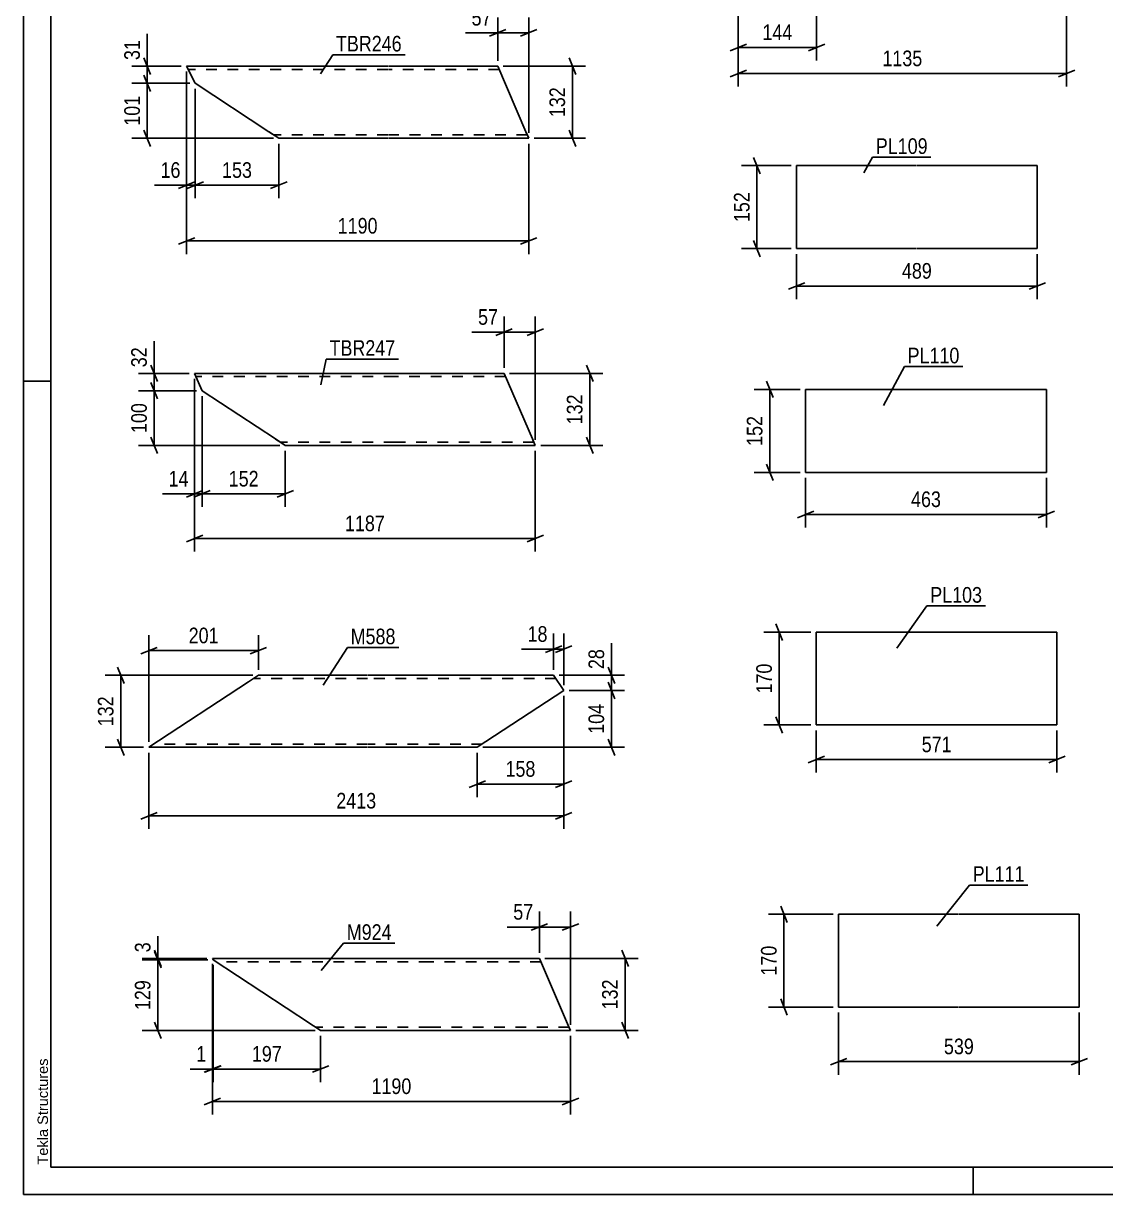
# Model space of a CAD drawing. Header units: millimetres. Extents: x 0 to 594, y 0 to 420.
# Drawn here: x 0 to 198.3, y 0 to 214.6 of the extents above; entities that cross this region are included whole.
import ezdxf

# ---------------------------------------------------------------- set-up
doc = ezdxf.new("R2010")
doc.units = ezdxf.units.MM
doc.linetypes.add('DXK_LINE_DOT2', pattern=[3.9198, 1.9599, -1.9599])
doc.styles.add('Arial', font='ARIAL.TTF', dxfattribs={"height": 0.2})
doc.styles.add('Arial Narrow', font='ARIALN.TTF', dxfattribs={"height": 0.2})

# ---------------------------------------------------------------- blocks, each defined once
blk = doc.blocks.new('Unknown-570386638-1132')
at = {"color": 5, "linetype": 'Continuous'}
for p, q in [((0, 420), (0, 0)), ((5, 415), (5, 5)), ((5, 149), (0, 149)), ((5, 5), (589, 5)), ((174, 0), (174, 5)), ((0, 0), (594, 0))]:
    blk.add_line(p, q, dxfattribs=at)
at = {"color": 174, "linetype": 'Continuous', "style": 'Arial'}
blk.add_text('Tekla Structures', height=1.9102, rotation=90, dxfattribs=at).set_placement((4.5, 5.5))
blk = doc.blocks.new('Part-570386638-7480 - 7464')
at = {"color": 2, "linetype": 'Continuous'}
for p, q in [((43.06, 95.14), (41.23, 93.94)), ((63.06, 95.14), (43.06, 95.14)), ((97.15, 95.14), (63.16, 95.14)), ((98.99, 92.35), (97.15, 95.14)), ((22.99, 81.94), (41.23, 93.94)), ((83.16, 81.94), (98.99, 92.35)), ((63.06, 81.94), (22.99, 81.94)), ((83.16, 81.94), (63.16, 81.94))]:
    blk.add_line(p, q, dxfattribs=at)
at = {"color": 7, "linetype": 'DXK_LINE_DOT2'}
for p, q in [((63.06, 94.54), (42.14, 94.54)), ((97.55, 94.54), (63.16, 94.54)), ((23.9, 82.54), (23.97, 82.59)), ((63.06, 82.54), (23.9, 82.54)), ((84.07, 82.54), (63.16, 82.54))]:
    blk.add_line(p, q, dxfattribs=at)
blk = doc.blocks.new('Part-570386638-7191 - 7175')
at = {"color": 2, "linetype": 'Continuous'}
for p, q in [((29.9, 206.73), (66.8, 206.73)), ((29.9, 206.73), (31.48, 203.6)), ((66.9, 206.73), (86.9, 206.73)), ((86.9, 206.73), (92.08, 194.73)), ((44.98, 194.73), (31.48, 203.6)), ((46.8, 193.53), (44.98, 194.73)), ((66.8, 193.53), (46.8, 193.53)), ((92.59, 193.53), (66.9, 193.53)), ((92.59, 193.53), (92.08, 194.73))]:
    blk.add_line(p, q, dxfattribs=at)
at = {"color": 7, "linetype": 'DXK_LINE_DOT2'}
for p, q in [((66.8, 206.13), (30.2, 206.13)), ((87.16, 206.13), (66.9, 206.13)), ((46.66, 193.62), (44.98, 194.73)), ((66.8, 194.13), (45.89, 194.13)), ((92.33, 194.13), (66.9, 194.13)), ((92.32, 194.17), (92.18, 194.5)), ((92.33, 194.13), (92.32, 194.17))]:
    blk.add_line(p, q, dxfattribs=at)
blk = doc.blocks.new('Part-570386638-7337 - 7321')
at = {"color": 2, "linetype": 'Continuous'}
for p, q in [((31.37, 150.45), (67.98, 150.45)), ((31.37, 150.45), (32.74, 147.28)), ((68.08, 150.45), (88.08, 150.45)), ((88.08, 150.45), (93.26, 138.45)), ((46.16, 138.45), (32.74, 147.28)), ((47.98, 137.25), (46.16, 138.45)), ((93.78, 137.25), (93.26, 138.45)), ((67.98, 137.25), (47.98, 137.25)), ((93.78, 137.25), (68.08, 137.25))]:
    blk.add_line(p, q, dxfattribs=at)
at = {"color": 7, "linetype": 'DXK_LINE_DOT2'}
for p, q in [((67.98, 149.85), (31.63, 149.85)), ((88.34, 149.85), (68.08, 149.85)), ((47.84, 137.34), (46.16, 138.45)), ((67.98, 137.85), (47.07, 137.85)), ((93.52, 137.85), (68.08, 137.85)), ((93.5, 137.89), (93.36, 138.22)), ((93.52, 137.85), (93.5, 137.89))]:
    blk.add_line(p, q, dxfattribs=at)
blk = doc.blocks.new('Part-570386638-7619 - 7603')
at = {"color": 2, "linetype": 'Continuous'}
for p, q in [((74.44, 43.27), (34.63, 43.27)), ((34.76, 43.02), (34.63, 43.27)), ((52.62, 31.27), (34.76, 43.02)), ((94.54, 43.27), (74.54, 43.27)), ((99.72, 31.27), (94.54, 43.27)), ((54.44, 30.07), (52.62, 31.27)), ((74.44, 30.07), (54.44, 30.07)), ((100.24, 30.07), (74.54, 30.07)), ((100.24, 30.07), (99.72, 31.27))]:
    blk.add_line(p, q, dxfattribs=at)
at = {"color": 7, "linetype": 'DXK_LINE_DOT2'}
for p, q in [((74.44, 42.67), (35.29, 42.67)), ((94.8, 42.67), (74.54, 42.67)), ((54.3, 30.16), (52.62, 31.27)), ((53.26, 30.84), (53.32, 30.81)), ((53.46, 30.71), (53.53, 30.67)), ((74.44, 30.67), (53.53, 30.67)), ((99.98, 30.67), (74.54, 30.67)), ((99.96, 30.71), (99.82, 31.04)), ((99.98, 30.67), (99.96, 30.71))]:
    blk.add_line(p, q, dxfattribs=at)
blk = doc.blocks.new('Part-570386638-8652 - 8636')
at = {"color": 2, "linetype": 'Continuous'}
for p, q in [((141.66, 173.31), (141.66, 188.51)), ((141.66, 188.51), (163.66, 188.51)), ((163.76, 188.51), (185.76, 188.51)), ((185.76, 188.51), (185.76, 173.31)), ((163.66, 173.31), (141.66, 173.31)), ((185.76, 173.31), (163.76, 173.31))]:
    blk.add_line(p, q, dxfattribs=at)
blk = doc.blocks.new('Part-570386638-8696 - 8680')
at = {"color": 2, "linetype": 'Continuous'}
for p, q in [((143.33, 147.5), (143.33, 132.3)), ((143.33, 147.5), (165.33, 147.5)), ((165.43, 147.5), (187.43, 147.5)), ((187.43, 147.5), (187.43, 132.3)), ((143.33, 132.3), (165.33, 132.3)), ((165.43, 132.3), (187.43, 132.3))]:
    blk.add_line(p, q, dxfattribs=at)
blk = doc.blocks.new('Part-570386638-8740 - 8724')
at = {"color": 2, "linetype": 'Continuous'}
for p, q in [((145.28, 86.04), (145.28, 103.04)), ((145.28, 103.04), (167.28, 103.04)), ((167.38, 103.04), (189.38, 103.04)), ((189.38, 103.04), (189.38, 86.04)), ((167.28, 86.04), (145.28, 86.04)), ((189.38, 86.04), (167.38, 86.04))]:
    blk.add_line(p, q, dxfattribs=at)
blk = doc.blocks.new('Part-570386638-8784 - 8768')
at = {"color": 2, "linetype": 'Continuous'}
for p, q in [((149.36, 34.36), (149.36, 51.36)), ((149.36, 51.36), (171.36, 51.36)), ((171.46, 51.36), (193.46, 51.36)), ((193.46, 51.36), (193.46, 34.36)), ((171.36, 34.36), (149.36, 34.36)), ((193.46, 34.36), (171.46, 34.36))]:
    blk.add_line(p, q, dxfattribs=at)
blk = doc.blocks.new('StraightDimension-570386638-7572 - 7464')
at = {"color": 7, "linetype": 'Continuous'}
for p, q in [((22.99, 82.94), (22.99, 102.5)), ((43.06, 96.14), (43.06, 102.5)), ((24.49, 100.25), (21.49, 99.05)), ((22.99, 99.65), (43.06, 99.65)), ((41.56, 99.05), (44.56, 100.25))]:
    blk.add_line(p, q, dxfattribs=at)
at = {"color": 0}
blk.add_wipeout([(36.37, 100.4), (36.37, 104.6), (29.68, 104.6), (29.68, 100.4)], dxfattribs=at)
at = {"color": 3, "style": 'Arial Narrow'}
blk.add_text('201', height=2.863, dxfattribs=at).set_placement((30.28, 101))
blk = doc.blocks.new('StraightDimension-570386638-7552 - 7464')
at = {"color": 7, "linetype": 'Continuous'}
for p, q in [((98.99, 91.35), (98.99, 72.8)), ((83.16, 80.94), (83.16, 72.8)), ((84.66, 75.8), (81.66, 74.6)), ((83.16, 75.2), (98.99, 75.2)), ((97.49, 74.6), (100.49, 75.8))]:
    blk.add_line(p, q, dxfattribs=at)
at = {"color": 0}
blk.add_wipeout([(94.41, 75.95), (94.41, 80.15), (87.73, 80.15), (87.73, 75.95)], dxfattribs=at)
at = {"color": 3, "style": 'Arial Narrow'}
blk.add_text('158', height=2.863, dxfattribs=at).set_placement((88.33, 76.55))
blk = doc.blocks.new('StraightDimension-570386638-7483 - 7464')
at = {"color": 7, "linetype": 'Continuous'}
for p, q in [((98.99, 91.35), (98.99, 66.98)), ((22.99, 80.94), (22.99, 66.98)), ((24.49, 69.98), (21.49, 68.78)), ((22.99, 69.38), (98.99, 69.38)), ((97.49, 68.78), (100.49, 69.98))]:
    blk.add_line(p, q, dxfattribs=at)
at = {"color": 0}
blk.add_wipeout([(65.24, 70.13), (65.24, 74.33), (56.73, 74.33), (56.73, 70.13)], dxfattribs=at)
at = {"color": 3, "style": 'Arial Narrow'}
blk.add_text('2413', height=2.863, dxfattribs=at).set_placement((57.33, 70.73))
blk = doc.blocks.new('StraightDimension-570386638-7518 - 7464')
at = {"color": 7, "linetype": 'Continuous'}
for p, q in [((107.15, 96.64), (108.35, 93.64)), ((98.15, 95.14), (110.15, 95.14)), ((107.75, 92.35), (107.75, 95.14)), ((99.99, 92.35), (110.15, 92.35)), ((108.35, 90.85), (107.15, 93.85))]:
    blk.add_line(p, q, dxfattribs=at)
at = {"color": 0}
blk.add_wipeout([(107, 100.52), (102.8, 100.52), (102.8, 95.67), (107, 95.67)], dxfattribs=at)
at = {"color": 7, "linetype": 'Continuous'}
blk.add_line((107.75, 95.14), (107.75, 101.05), dxfattribs=at)
blk.add_line((107.75, 95.14), (107.75, 101.05), dxfattribs=at)
at = {"color": 3, "style": 'Arial Narrow'}
blk.add_text('28', height=2.863, rotation=90.0002, dxfattribs=at).set_placement((106.4, 96.27))
blk = doc.blocks.new('StraightDimension-570386638-7494 - 7464')
at = {"color": 7, "linetype": 'Continuous'}
for p, q in [((18.45, 93.64), (17.25, 96.64)), ((42.06, 95.14), (15, 95.14)), ((17.85, 81.94), (17.85, 95.14)), ((21.99, 81.94), (15, 81.94)), ((17.25, 83.44), (18.45, 80.44))]:
    blk.add_line(p, q, dxfattribs=at)
at = {"color": 0}
blk.add_wipeout([(17.1, 91.88), (12.9, 91.88), (12.9, 85.2), (17.1, 85.2)], dxfattribs=at)
at = {"color": 3, "style": 'Arial Narrow'}
blk.add_text('132', height=2.863, rotation=90.0002, dxfattribs=at).set_placement((16.5, 85.8))
blk = doc.blocks.new('StraightDimension-570386638-7519 - 7464')
at = {"color": 7, "linetype": 'Continuous'}
for p, q in [((99.99, 92.35), (110.15, 92.35)), ((107.15, 93.85), (108.35, 90.85)), ((107.75, 81.94), (107.75, 92.35)), ((84.16, 81.94), (110.15, 81.94)), ((108.35, 80.44), (107.15, 83.44))]:
    blk.add_line(p, q, dxfattribs=at)
at = {"color": 0}
blk.add_wipeout([(107, 90.49), (102.8, 90.49), (102.8, 83.81), (107, 83.81)], dxfattribs=at)
at = {"color": 3, "style": 'Arial Narrow'}
blk.add_text('104', height=2.863, rotation=90.0002, dxfattribs=at).set_placement((106.4, 84.41))
blk = doc.blocks.new('StraightDimension-570386638-7586 - 7464')
at = {"color": 7, "linetype": 'Continuous'}
for p, q in [((97.15, 96.14), (97.15, 102.77)), ((98.99, 93.35), (98.99, 102.77)), ((95.65, 99.32), (98.65, 100.52)), ((97.15, 99.92), (98.99, 99.92)), ((100.49, 100.52), (97.49, 99.32))]:
    blk.add_line(p, q, dxfattribs=at)
at = {"color": 0}
blk.add_wipeout([(96.63, 100.67), (96.63, 104.87), (91.77, 104.87), (91.77, 100.67)], dxfattribs=at)
at = {"color": 7, "linetype": 'Continuous'}
blk.add_line((97.15, 99.92), (91.25, 99.92), dxfattribs=at)
blk.add_line((97.15, 99.92), (91.25, 99.92), dxfattribs=at)
at = {"color": 3, "style": 'Arial Narrow'}
blk.add_text('18', height=2.863, dxfattribs=at).set_placement((92.37, 101.27))
blk = doc.blocks.new('StraightDimension-570386638-7194 - 7175')
at = {"color": 7, "linetype": 'Continuous'}
for p, q in [((86.9, 207.73), (86.9, 215.67)), ((92.59, 194.53), (92.59, 215.67)), ((85.4, 212.22), (88.4, 213.42)), ((86.9, 212.82), (92.59, 212.82)), ((94.09, 213.42), (91.09, 212.22))]:
    blk.add_line(p, q, dxfattribs=at)
at = {"color": 0}
blk.add_wipeout([(86.38, 213.57), (86.38, 217.77), (81.52, 217.77), (81.52, 213.57)], dxfattribs=at)
at = {"color": 7, "linetype": 'Continuous'}
blk.add_line((86.9, 212.82), (80.99, 212.82), dxfattribs=at)
blk.add_line((86.9, 212.82), (80.99, 212.82), dxfattribs=at)
at = {"color": 3, "style": 'Arial Narrow'}
blk.add_text('57', height=2.863, dxfattribs=at).set_placement((82.12, 214.17))
blk = doc.blocks.new('StraightDimension-570386638-7307 - 7175')
at = {"color": 7, "linetype": 'Continuous'}
for p, q in [((29.9, 205.73), (29.9, 172.31)), ((92.59, 192.53), (92.59, 172.31)), ((31.4, 175.31), (28.4, 174.11)), ((29.9, 174.71), (92.59, 174.71)), ((91.09, 174.11), (94.09, 175.31))]:
    blk.add_line(p, q, dxfattribs=at)
at = {"color": 0}
blk.add_wipeout([(65.5, 175.46), (65.5, 179.66), (56.99, 179.66), (56.99, 175.46)], dxfattribs=at)
at = {"color": 3, "style": 'Arial Narrow'}
blk.add_text('1190', height=2.863, dxfattribs=at).set_placement((57.59, 176.06))
blk = doc.blocks.new('StraightDimension-570386638-7283 - 7175')
at = {"color": 7, "linetype": 'Continuous'}
for p, q in [((101.19, 205.23), (99.99, 208.23)), ((87.9, 206.73), (102.99, 206.73)), ((100.59, 193.53), (100.59, 206.73)), ((93.59, 193.53), (102.99, 193.53)), ((99.99, 195.03), (101.19, 192.03))]:
    blk.add_line(p, q, dxfattribs=at)
at = {"color": 0}
blk.add_wipeout([(99.84, 203.47), (95.64, 203.47), (95.64, 196.79), (99.84, 196.79)], dxfattribs=at)
at = {"color": 3, "style": 'Arial Narrow'}
blk.add_text('132', height=2.863, rotation=90.0002, dxfattribs=at).set_placement((99.24, 197.39))
blk = doc.blocks.new('StraightDimension-570386638-18496 - 7175')
at = {"color": 7, "linetype": 'Continuous'}
for p, q in [((31.48, 202.6), (31.48, 182.52)), ((46.8, 192.53), (46.8, 182.52)), ((32.98, 185.52), (29.98, 184.32)), ((31.48, 184.92), (46.8, 184.92)), ((45.3, 184.32), (48.3, 185.52))]:
    blk.add_line(p, q, dxfattribs=at)
at = {"color": 0}
blk.add_wipeout([(42.48, 185.67), (42.48, 189.87), (35.8, 189.87), (35.8, 185.67)], dxfattribs=at)
at = {"color": 3, "style": 'Arial Narrow'}
blk.add_text('153', height=2.863, dxfattribs=at).set_placement((36.4, 186.27))
blk = doc.blocks.new('StraightDimension-570386638-7244 - 7175')
at = {"color": 7, "linetype": 'Continuous'}
for p, q in [((22.09, 208.23), (23.29, 205.23)), ((28.9, 206.73), (19.84, 206.73)), ((22.69, 203.6), (22.69, 206.73)), ((23.29, 202.1), (22.09, 205.1)), ((30.48, 203.6), (19.84, 203.6))]:
    blk.add_line(p, q, dxfattribs=at)
at = {"color": 0}
blk.add_wipeout([(21.94, 212.11), (17.74, 212.11), (17.74, 207.25), (21.94, 207.25)], dxfattribs=at)
at = {"color": 7, "linetype": 'Continuous'}
blk.add_line((22.69, 206.73), (22.69, 212.63), dxfattribs=at)
blk.add_line((22.69, 206.73), (22.69, 212.63), dxfattribs=at)
at = {"color": 3, "style": 'Arial Narrow'}
blk.add_text('31', height=2.863, rotation=90.0002, dxfattribs=at).set_placement((21.34, 207.85))
blk = doc.blocks.new('StraightDimension-570386638-18497 - 7175')
at = {"color": 7, "linetype": 'Continuous'}
for p, q in [((29.9, 205.73), (29.9, 182.52)), ((31.48, 202.6), (31.48, 182.52)), ((28.4, 184.32), (31.4, 185.52)), ((29.9, 184.92), (31.48, 184.92)), ((32.98, 185.52), (29.98, 184.32))]:
    blk.add_line(p, q, dxfattribs=at)
at = {"color": 0}
blk.add_wipeout([(29.37, 185.67), (29.37, 189.87), (24.52, 189.87), (24.52, 185.67)], dxfattribs=at)
at = {"color": 7, "linetype": 'Continuous'}
blk.add_line((29.9, 184.92), (23.99, 184.92), dxfattribs=at)
blk.add_line((29.9, 184.92), (23.99, 184.92), dxfattribs=at)
at = {"color": 3, "style": 'Arial Narrow'}
blk.add_text('16', height=2.863, dxfattribs=at).set_placement((25.12, 186.27))
blk = doc.blocks.new('StraightDimension-570386638-7245 - 7175')
at = {"color": 7, "linetype": 'Continuous'}
for p, q in [((22.09, 205.1), (23.29, 202.1)), ((30.48, 203.6), (19.84, 203.6)), ((22.69, 193.53), (22.69, 203.6)), ((45.8, 193.53), (19.84, 193.53)), ((23.29, 192.03), (22.09, 195.03))]:
    blk.add_line(p, q, dxfattribs=at)
at = {"color": 0}
blk.add_wipeout([(21.94, 201.91), (17.74, 201.91), (17.74, 195.22), (21.94, 195.22)], dxfattribs=at)
at = {"color": 3, "style": 'Arial Narrow'}
blk.add_text('101', height=2.863, rotation=90.0002, dxfattribs=at).set_placement((21.34, 195.82))
blk = doc.blocks.new('StraightDimension-570386638-7388 - 7321')
at = {"color": 7, "linetype": 'Continuous'}
for p, q in [((23.36, 148.78), (24.56, 145.78)), ((31.74, 147.28), (21.11, 147.28)), ((23.96, 137.25), (23.96, 147.28)), ((24.56, 135.75), (23.36, 138.75)), ((46.98, 137.25), (21.11, 137.25))]:
    blk.add_line(p, q, dxfattribs=at)
at = {"color": 0}
blk.add_wipeout([(23.21, 145.6), (19.01, 145.6), (19.01, 138.92), (23.21, 138.92)], dxfattribs=at)
at = {"color": 3, "style": 'Arial Narrow'}
blk.add_text('100', height=2.863, rotation=90.0002, dxfattribs=at).set_placement((22.61, 139.52))
blk = doc.blocks.new('StraightDimension-570386638-7340 - 7321')
at = {"color": 7, "linetype": 'Continuous'}
for p, q in [((88.08, 151.45), (88.08, 160.85)), ((93.78, 138.25), (93.78, 160.85)), ((86.58, 157.4), (89.58, 158.6)), ((88.08, 158), (93.78, 158)), ((95.28, 158.6), (92.28, 157.4))]:
    blk.add_line(p, q, dxfattribs=at)
at = {"color": 0}
blk.add_wipeout([(87.56, 158.75), (87.56, 162.95), (82.7, 162.95), (82.7, 158.75)], dxfattribs=at)
at = {"color": 7, "linetype": 'Continuous'}
blk.add_line((88.08, 158), (82.18, 158), dxfattribs=at)
blk.add_line((88.08, 158), (82.18, 158), dxfattribs=at)
at = {"color": 3, "style": 'Arial Narrow'}
blk.add_text('57', height=2.863, dxfattribs=at).set_placement((83.3, 159.35))
blk = doc.blocks.new('StraightDimension-570386638-7450 - 7321')
at = {"color": 7, "linetype": 'Continuous'}
for p, q in [((31.37, 149.45), (31.37, 117.79)), ((93.78, 136.25), (93.78, 117.79)), ((32.87, 120.79), (29.87, 119.59)), ((31.37, 120.19), (93.78, 120.19)), ((92.28, 119.59), (95.28, 120.79))]:
    blk.add_line(p, q, dxfattribs=at)
at = {"color": 0}
blk.add_wipeout([(66.83, 120.94), (66.83, 125.14), (58.32, 125.14), (58.32, 120.94)], dxfattribs=at)
at = {"color": 3, "style": 'Arial Narrow'}
blk.add_text('1187', height=2.863, dxfattribs=at).set_placement((58.92, 121.54))
blk = doc.blocks.new('StraightDimension-570386638-7426 - 7321')
at = {"color": 7, "linetype": 'Continuous'}
for p, q in [((89.08, 150.45), (106.18, 150.45)), ((104.38, 148.95), (103.18, 151.95)), ((103.78, 137.25), (103.78, 150.45)), ((103.18, 138.75), (104.38, 135.75)), ((94.78, 137.25), (106.18, 137.25))]:
    blk.add_line(p, q, dxfattribs=at)
at = {"color": 0}
blk.add_wipeout([(103.03, 147.19), (98.83, 147.19), (98.83, 140.51), (103.03, 140.51)], dxfattribs=at)
at = {"color": 3, "style": 'Arial Narrow'}
blk.add_text('132', height=2.863, rotation=90.0002, dxfattribs=at).set_placement((102.43, 141.11))
blk = doc.blocks.new('StraightDimension-570386638-7387 - 7321')
at = {"color": 7, "linetype": 'Continuous'}
for p, q in [((30.37, 150.45), (21.11, 150.45)), ((23.36, 151.95), (24.56, 148.95)), ((23.96, 147.28), (23.96, 150.45)), ((24.56, 145.78), (23.36, 148.78)), ((31.74, 147.28), (21.11, 147.28))]:
    blk.add_line(p, q, dxfattribs=at)
at = {"color": 0}
blk.add_wipeout([(23.21, 155.83), (19.01, 155.83), (19.01, 150.97), (23.21, 150.97)], dxfattribs=at)
at = {"color": 7, "linetype": 'Continuous'}
blk.add_line((23.96, 150.45), (23.96, 156.35), dxfattribs=at)
blk.add_line((23.96, 150.45), (23.96, 156.35), dxfattribs=at)
at = {"color": 3, "style": 'Arial Narrow'}
blk.add_text('32', height=2.863, rotation=90.0002, dxfattribs=at).set_placement((22.61, 151.57))
blk = doc.blocks.new('StraightDimension-570386638-18598 - 7321')
at = {"color": 7, "linetype": 'Continuous'}
for p, q in [((32.74, 146.28), (32.74, 125.97)), ((47.98, 136.25), (47.98, 125.97)), ((34.24, 128.97), (31.24, 127.77)), ((46.48, 127.77), (49.48, 128.97)), ((32.74, 128.37), (47.98, 128.37))]:
    blk.add_line(p, q, dxfattribs=at)
at = {"color": 0}
blk.add_wipeout([(43.7, 129.12), (43.7, 133.32), (37.02, 133.32), (37.02, 129.12)], dxfattribs=at)
at = {"color": 3, "style": 'Arial Narrow'}
blk.add_text('152', height=2.863, dxfattribs=at).set_placement((37.62, 129.72))
blk = doc.blocks.new('StraightDimension-570386638-18599 - 7321')
at = {"color": 7, "linetype": 'Continuous'}
for p, q in [((31.37, 149.45), (31.37, 125.97)), ((32.74, 146.28), (32.74, 125.97)), ((29.87, 127.77), (32.87, 128.97)), ((34.24, 128.97), (31.24, 127.77)), ((31.37, 128.37), (32.74, 128.37))]:
    blk.add_line(p, q, dxfattribs=at)
at = {"color": 0}
blk.add_wipeout([(30.84, 129.12), (30.84, 133.32), (25.99, 133.32), (25.99, 129.12)], dxfattribs=at)
at = {"color": 7, "linetype": 'Continuous'}
blk.add_line((31.37, 128.37), (25.46, 128.37), dxfattribs=at)
blk.add_line((31.37, 128.37), (25.46, 128.37), dxfattribs=at)
at = {"color": 3, "style": 'Arial Narrow'}
blk.add_text('14', height=2.863, dxfattribs=at).set_placement((26.59, 129.72))
blk = doc.blocks.new('StraightDimension-570386638-7622 - 7603')
at = {"color": 7, "linetype": 'Continuous'}
for p, q in [((34.63, 42.27), (34.63, 14.67)), ((100.24, 29.07), (100.24, 14.67)), ((36.13, 17.67), (33.13, 16.47)), ((98.74, 16.47), (101.74, 17.67)), ((34.63, 17.07), (100.24, 17.07))]:
    blk.add_line(p, q, dxfattribs=at)
at = {"color": 0}
blk.add_wipeout([(71.69, 17.82), (71.69, 22.02), (63.18, 22.02), (63.18, 17.82)], dxfattribs=at)
at = {"color": 3, "style": 'Arial Narrow'}
blk.add_text('1190', height=2.863, dxfattribs=at).set_placement((63.78, 18.42))
blk = doc.blocks.new('StraightDimension-570386638-7633 - 7603')
at = {"color": 7, "linetype": 'Continuous'}
for p, q in [((95.54, 43.27), (112.64, 43.27)), ((110.84, 41.77), (109.64, 44.77)), ((110.24, 30.07), (110.24, 43.27)), ((101.24, 30.07), (112.64, 30.07)), ((109.64, 31.57), (110.84, 28.57))]:
    blk.add_line(p, q, dxfattribs=at)
at = {"color": 0}
blk.add_wipeout([(109.49, 40.01), (105.29, 40.01), (105.29, 33.33), (109.49, 33.33)], dxfattribs=at)
at = {"color": 3, "style": 'Arial Narrow'}
blk.add_text('132', height=2.863, rotation=90.0002, dxfattribs=at).set_placement((108.89, 33.93))
blk = doc.blocks.new('StraightDimension-570386638-18682 - 7603')
at = {"color": 7, "linetype": 'Continuous'}
for p, q in [((33.63, 43.27), (21.78, 43.27)), ((33.76, 43.02), (21.78, 43.02)), ((24.03, 44.77), (25.23, 41.77)), ((25.23, 41.52), (24.03, 44.52)), ((24.63, 43.02), (24.63, 43.27))]:
    blk.add_line(p, q, dxfattribs=at)
at = {"color": 0}
blk.add_wipeout([(23.88, 46.82), (19.68, 46.82), (19.68, 43.79), (23.88, 43.79)], dxfattribs=at)
at = {"color": 7, "linetype": 'Continuous'}
blk.add_line((24.63, 43.27), (24.63, 47.35), dxfattribs=at)
blk.add_line((24.63, 43.27), (24.63, 47.35), dxfattribs=at)
at = {"color": 3, "style": 'Arial Narrow'}
blk.add_text('3', height=2.86, rotation=90.0002, dxfattribs=at).set_placement((23.28, 44.39))
blk = doc.blocks.new('StraightDimension-570386638-7716 - 7603')
at = {"color": 7, "linetype": 'Continuous'}
for p, q in [((94.54, 44.27), (94.54, 51.87)), ((100.24, 31.07), (100.24, 51.87)), ((93.04, 48.42), (96.04, 49.62)), ((101.74, 49.62), (98.74, 48.42)), ((94.54, 49.02), (100.24, 49.02))]:
    blk.add_line(p, q, dxfattribs=at)
at = {"color": 0}
blk.add_wipeout([(94.02, 49.77), (94.02, 53.97), (89.16, 53.97), (89.16, 49.77)], dxfattribs=at)
at = {"color": 7, "linetype": 'Continuous'}
blk.add_line((94.54, 49.02), (88.64, 49.02), dxfattribs=at)
blk.add_line((94.54, 49.02), (88.64, 49.02), dxfattribs=at)
at = {"color": 3, "style": 'Arial Narrow'}
blk.add_text('57', height=2.863, dxfattribs=at).set_placement((89.76, 50.37))
blk = doc.blocks.new('StraightDimension-570386638-18683 - 7603')
at = {"color": 7, "linetype": 'Continuous'}
for p, q in [((33.76, 43.02), (21.78, 43.02)), ((25.23, 41.52), (24.03, 44.52)), ((24.63, 30.07), (24.63, 43.02)), ((53.44, 30.07), (21.78, 30.07)), ((24.03, 31.57), (25.23, 28.57))]:
    blk.add_line(p, q, dxfattribs=at)
at = {"color": 0}
blk.add_wipeout([(23.88, 39.88), (19.68, 39.88), (19.68, 33.2), (23.88, 33.2)], dxfattribs=at)
at = {"color": 3, "style": 'Arial Narrow'}
blk.add_text('129', height=2.863, rotation=90.0002, dxfattribs=at).set_placement((23.28, 33.8))
blk = doc.blocks.new('StraightDimension-570386638-18784 - 7603')
at = {"color": 7, "linetype": 'Continuous'}
for p, q in [((34.76, 42.02), (34.76, 20.6)), ((54.44, 29.07), (54.44, 20.6)), ((36.26, 23.6), (33.26, 22.4)), ((34.76, 23), (54.44, 23)), ((52.94, 22.4), (55.94, 23.6))]:
    blk.add_line(p, q, dxfattribs=at)
at = {"color": 0}
blk.add_wipeout([(47.94, 23.75), (47.94, 27.95), (41.26, 27.95), (41.26, 23.75)], dxfattribs=at)
at = {"color": 3, "style": 'Arial Narrow'}
blk.add_text('197', height=2.863, dxfattribs=at).set_placement((41.86, 24.35))
blk = doc.blocks.new('StraightDimension-570386638-18785 - 7603')
at = {"color": 7, "linetype": 'Continuous'}
for p, q in [((34.63, 42.27), (34.63, 20.6)), ((34.76, 42.02), (34.76, 20.6)), ((33.13, 22.4), (36.13, 23.6)), ((36.26, 23.6), (33.26, 22.4)), ((34.63, 23), (34.76, 23))]:
    blk.add_line(p, q, dxfattribs=at)
at = {"color": 0}
blk.add_wipeout([(34.1, 23.75), (34.1, 27.95), (31.08, 27.95), (31.08, 23.75)], dxfattribs=at)
at = {"color": 7, "linetype": 'Continuous'}
blk.add_line((34.63, 23), (30.55, 23), dxfattribs=at)
blk.add_line((34.63, 23), (30.55, 23), dxfattribs=at)
at = {"color": 3, "style": 'Arial Narrow'}
blk.add_text('1', height=2.86, dxfattribs=at).set_placement((31.68, 24.35))
blk = doc.blocks.new('StraightDimension-570386638-7780 - 7733')
at = {"color": 7, "linetype": 'Continuous'}
for p, q in [((130.98, 226.44), (130.98, 207.76)), ((145.33, 216.99), (145.33, 207.76)), ((132.48, 210.76), (129.48, 209.56)), ((143.83, 209.56), (146.83, 210.76)), ((130.98, 210.16), (145.33, 210.16))]:
    blk.add_line(p, q, dxfattribs=at)
at = {"color": 0}
blk.add_wipeout([(141.5, 210.91), (141.5, 215.11), (134.81, 215.11), (134.81, 210.91)], dxfattribs=at)
at = {"color": 3, "style": 'Arial Narrow'}
blk.add_text('144', height=2.863, dxfattribs=at).set_placement((135.41, 211.51))
blk = doc.blocks.new('StraightDimension-570386638-7856 - 7733')
at = {"color": 7, "linetype": 'Continuous'}
for p, q in [((130.98, 226.44), (130.98, 202.98)), ((191.13, 216.99), (191.13, 202.98)), ((132.48, 205.98), (129.48, 204.78)), ((189.63, 204.78), (192.63, 205.98)), ((130.98, 205.38), (191.13, 205.38))]:
    blk.add_line(p, q, dxfattribs=at)
at = {"color": 0}
blk.add_wipeout([(165.31, 206.13), (165.31, 210.33), (156.8, 210.33), (156.8, 206.13)], dxfattribs=at)
at = {"color": 3, "style": 'Arial Narrow'}
blk.add_text('1135', height=2.863, dxfattribs=at).set_placement((157.4, 206.73))
blk = doc.blocks.new('StraightDimension-570386638-8655 - 8636')
at = {"color": 7, "linetype": 'Continuous'}
for p, q in [((141.66, 172.31), (141.66, 164.05)), ((185.76, 172.31), (185.76, 164.05)), ((143.16, 167.05), (140.16, 165.85)), ((141.66, 166.45), (185.76, 166.45)), ((184.26, 165.85), (187.26, 167.05))]:
    blk.add_line(p, q, dxfattribs=at)
at = {"color": 0}
blk.add_wipeout([(167.05, 167.2), (167.05, 171.4), (160.37, 171.4), (160.37, 167.2)], dxfattribs=at)
at = {"color": 3, "style": 'Arial Narrow'}
blk.add_text('489', height=2.863, dxfattribs=at).set_placement((160.97, 167.8))
blk = doc.blocks.new('StraightDimension-570386638-8666 - 8636')
at = {"color": 7, "linetype": 'Continuous'}
for p, q in [((135, 187.01), (133.8, 190.01)), ((140.66, 188.51), (131.55, 188.51)), ((134.4, 173.31), (134.4, 188.51)), ((133.8, 174.81), (135, 171.81)), ((140.66, 173.31), (131.55, 173.31))]:
    blk.add_line(p, q, dxfattribs=at)
at = {"color": 0}
blk.add_wipeout([(133.65, 184.25), (129.45, 184.25), (129.45, 177.57), (133.65, 177.57)], dxfattribs=at)
at = {"color": 3, "style": 'Arial Narrow'}
blk.add_text('152', height=2.863, rotation=90.0002, dxfattribs=at).set_placement((133.05, 178.17))
blk = doc.blocks.new('StraightDimension-570386638-8710 - 8680')
at = {"color": 7, "linetype": 'Continuous'}
for p, q in [((143.33, 131.3), (143.33, 122.21)), ((187.43, 131.3), (187.43, 122.21)), ((144.83, 125.21), (141.83, 124.01)), ((143.33, 124.61), (187.43, 124.61)), ((185.93, 124.01), (188.93, 125.21))]:
    blk.add_line(p, q, dxfattribs=at)
at = {"color": 0}
blk.add_wipeout([(168.73, 125.36), (168.73, 129.56), (162.04, 129.56), (162.04, 125.36)], dxfattribs=at)
at = {"color": 3, "style": 'Arial Narrow'}
blk.add_text('463', height=2.863, dxfattribs=at).set_placement((162.64, 125.96))
blk = doc.blocks.new('StraightDimension-570386638-8699 - 8680')
at = {"color": 7, "linetype": 'Continuous'}
for p, q in [((137.36, 146), (136.16, 149)), ((142.33, 147.5), (133.91, 147.5)), ((136.76, 132.3), (136.76, 147.5)), ((136.16, 133.8), (137.36, 130.8)), ((142.33, 132.3), (133.91, 132.3))]:
    blk.add_line(p, q, dxfattribs=at)
at = {"color": 0}
blk.add_wipeout([(136.01, 143.25), (131.81, 143.25), (131.81, 136.56), (136.01, 136.56)], dxfattribs=at)
at = {"color": 3, "style": 'Arial Narrow'}
blk.add_text('152', height=2.863, rotation=90.0002, dxfattribs=at).set_placement((135.41, 137.16))
blk = doc.blocks.new('StraightDimension-570386638-8743 - 8724')
at = {"color": 7, "linetype": 'Continuous'}
for p, q in [((145.28, 85.04), (145.28, 77.3)), ((189.38, 85.04), (189.38, 77.3)), ((146.78, 80.3), (143.78, 79.1)), ((145.28, 79.7), (189.38, 79.7)), ((187.88, 79.1), (190.88, 80.3))]:
    blk.add_line(p, q, dxfattribs=at)
at = {"color": 0}
blk.add_wipeout([(170.67, 80.45), (170.67, 84.65), (163.99, 84.65), (163.99, 80.45)], dxfattribs=at)
at = {"color": 3, "style": 'Arial Narrow'}
blk.add_text('571', height=2.863, dxfattribs=at).set_placement((164.59, 81.05))
blk = doc.blocks.new('StraightDimension-570386638-8754 - 8724')
at = {"color": 7, "linetype": 'Continuous'}
for p, q in [((144.28, 103.04), (135.64, 103.04)), ((139.09, 101.54), (137.89, 104.54)), ((138.49, 86.04), (138.49, 103.04)), ((144.28, 86.04), (135.64, 86.04)), ((137.89, 87.54), (139.09, 84.54))]:
    blk.add_line(p, q, dxfattribs=at)
at = {"color": 0}
blk.add_wipeout([(137.74, 97.88), (133.54, 97.88), (133.54, 91.2), (137.74, 91.2)], dxfattribs=at)
at = {"color": 3, "style": 'Arial Narrow'}
blk.add_text('170', height=2.863, rotation=90.0002, dxfattribs=at).set_placement((137.14, 91.8))
blk = doc.blocks.new('StraightDimension-570386638-8787 - 8768')
at = {"color": 7, "linetype": 'Continuous'}
for p, q in [((149.36, 33.36), (149.36, 21.96)), ((193.46, 33.36), (193.46, 21.96)), ((150.86, 24.96), (147.86, 23.76)), ((149.36, 24.36), (193.46, 24.36)), ((191.96, 23.76), (194.96, 24.96))]:
    blk.add_line(p, q, dxfattribs=at)
at = {"color": 0}
blk.add_wipeout([(174.76, 25.11), (174.76, 29.31), (168.07, 29.31), (168.07, 25.11)], dxfattribs=at)
at = {"color": 3, "style": 'Arial Narrow'}
blk.add_text('539', height=2.863, dxfattribs=at).set_placement((168.67, 25.71))
blk = doc.blocks.new('StraightDimension-570386638-8798 - 8768')
at = {"color": 7, "linetype": 'Continuous'}
for p, q in [((139.96, 49.86), (138.76, 52.86)), ((148.36, 51.36), (136.51, 51.36)), ((139.36, 34.36), (139.36, 51.36)), ((148.36, 34.36), (136.51, 34.36)), ((138.76, 35.86), (139.96, 32.86))]:
    blk.add_line(p, q, dxfattribs=at)
at = {"color": 0}
blk.add_wipeout([(138.61, 46.2), (134.41, 46.2), (134.41, 39.52), (138.61, 39.52)], dxfattribs=at)
at = {"color": 3, "style": 'Arial Narrow'}
blk.add_text('170', height=2.863, rotation=90.0002, dxfattribs=at).set_placement((138.01, 40.12))
blk = doc.blocks.new('Mark-570386638-7476 - 7464')
at = {"color": 0}
blk.add_wipeout([(68.19, 100.82), (68.19, 103.82), (59.96, 103.82), (59.96, 100.82)], dxfattribs=at)
blk.add_wipeout([(68.19, 100.82), (68.19, 103.82), (59.96, 103.82), (59.96, 100.82)], dxfattribs=at)
at = {"color": 30, "linetype": 'Continuous'}
for p, q in [((54.95, 93.3), (59.36, 100.22)), ((59.36, 100.22), (68.79, 100.22))]:
    blk.add_line(p, q, dxfattribs=at)
at = {"color": 3, "style": 'Arial Narrow'}
blk.add_text('M588', height=2.863, dxfattribs=at).set_placement((59.96, 100.82))
blk = doc.blocks.new('Mark-570386638-7187 - 7175')
at = {"color": 0}
blk.add_wipeout([(69.32, 209.42), (69.32, 212.42), (57.27, 212.42), (57.27, 209.42)], dxfattribs=at)
blk.add_wipeout([(69.32, 209.42), (69.32, 212.42), (57.27, 212.42), (57.27, 209.42)], dxfattribs=at)
at = {"color": 30, "linetype": 'Continuous'}
for p, q in [((54.44, 205.31), (56.67, 208.82)), ((56.67, 208.82), (69.92, 208.82))]:
    blk.add_line(p, q, dxfattribs=at)
at = {"color": 3, "style": 'Arial Narrow'}
blk.add_text('TBR246', height=2.863, dxfattribs=at).set_placement((57.27, 209.42))
blk = doc.blocks.new('Mark-570386638-7333 - 7321')
at = {"color": 0}
blk.add_wipeout([(68.14, 153.67), (68.14, 156.67), (56.09, 156.67), (56.09, 153.67)], dxfattribs=at)
blk.add_wipeout([(68.14, 153.67), (68.14, 156.67), (56.09, 156.67), (56.09, 153.67)], dxfattribs=at)
at = {"color": 30, "linetype": 'Continuous'}
for p, q in [((54.47, 148.38), (55.49, 153.07)), ((55.49, 153.07), (68.74, 153.07))]:
    blk.add_line(p, q, dxfattribs=at)
at = {"color": 3, "style": 'Arial Narrow'}
blk.add_text('TBR247', height=2.863, dxfattribs=at).set_placement((56.09, 153.67))
blk = doc.blocks.new('Mark-570386638-7615 - 7603')
at = {"color": 0}
blk.add_wipeout([(67.47, 46.65), (67.47, 49.65), (59.25, 49.65), (59.25, 46.65)], dxfattribs=at)
blk.add_wipeout([(67.47, 46.65), (67.47, 49.65), (59.25, 49.65), (59.25, 46.65)], dxfattribs=at)
at = {"color": 30, "linetype": 'Continuous'}
for p, q in [((54.56, 41.03), (58.65, 46.05)), ((58.65, 46.05), (68.07, 46.05))]:
    blk.add_line(p, q, dxfattribs=at)
at = {"color": 3, "style": 'Arial Narrow'}
blk.add_text('M924', height=2.863, dxfattribs=at).set_placement((59.25, 46.65))
blk = doc.blocks.new('Mark-570386638-8648 - 8636')
at = {"color": 0}
blk.add_wipeout([(165.69, 190.65), (165.69, 193.65), (156.19, 193.65), (156.19, 190.65)], dxfattribs=at)
blk.add_wipeout([(165.69, 190.65), (165.69, 193.65), (156.19, 193.65), (156.19, 190.65)], dxfattribs=at)
at = {"color": 30, "linetype": 'Continuous'}
for p, q in [((154, 187.19), (155.59, 190.05)), ((155.59, 190.05), (166.29, 190.05))]:
    blk.add_line(p, q, dxfattribs=at)
at = {"color": 3, "style": 'Arial Narrow'}
blk.add_text('PL109', height=2.863, dxfattribs=at).set_placement((156.19, 190.65))
blk = doc.blocks.new('Mark-570386638-8692 - 8680')
at = {"color": 0}
blk.add_wipeout([(171.52, 152.29), (171.52, 155.29), (162.01, 155.29), (162.01, 152.29)], dxfattribs=at)
blk.add_wipeout([(171.52, 152.29), (171.52, 155.29), (162.01, 155.29), (162.01, 152.29)], dxfattribs=at)
at = {"color": 30, "linetype": 'Continuous'}
for p, q in [((157.6, 144.59), (161.41, 151.69)), ((161.41, 151.69), (172.12, 151.69))]:
    blk.add_line(p, q, dxfattribs=at)
at = {"color": 3, "style": 'Arial Narrow'}
blk.add_text('PL110', height=2.863, dxfattribs=at).set_placement((162.01, 152.29))
blk = doc.blocks.new('Mark-570386638-8736 - 8724')
at = {"color": 0}
blk.add_wipeout([(175.66, 108.44), (175.66, 111.44), (166.16, 111.44), (166.16, 108.44)], dxfattribs=at)
blk.add_wipeout([(175.66, 108.44), (175.66, 111.44), (166.16, 111.44), (166.16, 108.44)], dxfattribs=at)
at = {"color": 30, "linetype": 'Continuous'}
for p, q in [((160.06, 100.13), (165.56, 107.84)), ((165.56, 107.84), (176.26, 107.84))]:
    blk.add_line(p, q, dxfattribs=at)
at = {"color": 3, "style": 'Arial Narrow'}
blk.add_text('PL103', height=2.863, dxfattribs=at).set_placement((166.16, 108.44))
blk = doc.blocks.new('Mark-570386638-8780 - 8768')
at = {"color": 0}
blk.add_wipeout([(183.44, 57.3), (183.44, 60.3), (173.94, 60.3), (173.94, 57.3)], dxfattribs=at)
blk.add_wipeout([(183.44, 57.3), (183.44, 60.3), (173.94, 60.3), (173.94, 57.3)], dxfattribs=at)
at = {"color": 30, "linetype": 'Continuous'}
for p, q in [((167.39, 49.16), (173.34, 56.7)), ((173.34, 56.7), (184.04, 56.7))]:
    blk.add_line(p, q, dxfattribs=at)
at = {"color": 3, "style": 'Arial Narrow'}
blk.add_text('PL111', height=2.863, dxfattribs=at).set_placement((173.94, 57.3))

msp = doc.modelspace()

# ---------------------------------------------------------------- block references
for name in ['Unknown-570386638-1132', 'Part-570386638-7191 - 7175', 'Part-570386638-8652 - 8636', 'Part-570386638-7337 - 7321', 'Part-570386638-8696 - 8680', 'Part-570386638-8740 - 8724', 'Part-570386638-7480 - 7464', 'Part-570386638-8784 - 8768', 'Part-570386638-7619 - 7603']:
    msp.add_blockref(name, (0, 0))

# ---------------------------------------------------------------- next in the draw order: block references
for name in ['StraightDimension-570386638-7780 - 7733', 'StraightDimension-570386638-7194 - 7175', 'Mark-570386638-8648 - 8636', 'StraightDimension-570386638-8655 - 8636', 'StraightDimension-570386638-7340 - 7321', 'Mark-570386638-8692 - 8680', 'StraightDimension-570386638-7388 - 7321', 'StraightDimension-570386638-8710 - 8680', 'Mark-570386638-8736 - 8724', 'StraightDimension-570386638-7572 - 7464', 'Mark-570386638-7476 - 7464', 'StraightDimension-570386638-7552 - 7464', 'StraightDimension-570386638-8743 - 8724', 'Mark-570386638-8780 - 8768', 'StraightDimension-570386638-7622 - 7603', 'StraightDimension-570386638-8787 - 8768']:
    msp.add_blockref(name, (0, 0))

# ---------------------------------------------------------------- next in the draw order: block references
for name in ['StraightDimension-570386638-7856 - 7733', 'StraightDimension-570386638-7307 - 7175', 'StraightDimension-570386638-8666 - 8636', 'StraightDimension-570386638-7450 - 7321', 'StraightDimension-570386638-8699 - 8680', 'StraightDimension-570386638-8754 - 8724', 'StraightDimension-570386638-7483 - 7464', 'StraightDimension-570386638-8798 - 8768', 'StraightDimension-570386638-18682 - 7603', 'StraightDimension-570386638-7633 - 7603']:
    msp.add_blockref(name, (0, 0))

# ---------------------------------------------------------------- next in the draw order: block references
for name in ['Mark-570386638-7187 - 7175', 'StraightDimension-570386638-7283 - 7175', 'StraightDimension-570386638-18496 - 7175', 'Mark-570386638-7333 - 7321', 'StraightDimension-570386638-7387 - 7321', 'StraightDimension-570386638-7426 - 7321', 'StraightDimension-570386638-7518 - 7464', 'StraightDimension-570386638-7494 - 7464', 'StraightDimension-570386638-7716 - 7603', 'StraightDimension-570386638-18683 - 7603']:
    msp.add_blockref(name, (0, 0))

# ---------------------------------------------------------------- next in the draw order: block references
for name in ['StraightDimension-570386638-7244 - 7175', 'StraightDimension-570386638-18598 - 7321', 'StraightDimension-570386638-7519 - 7464', 'StraightDimension-570386638-18784 - 7603']:
    msp.add_blockref(name, (0, 0))

# ---------------------------------------------------------------- next in the draw order: block references
for name in ['StraightDimension-570386638-18497 - 7175', 'StraightDimension-570386638-18599 - 7321', 'StraightDimension-570386638-7586 - 7464', 'Mark-570386638-7615 - 7603', 'StraightDimension-570386638-18785 - 7603']:
    msp.add_blockref(name, (0, 0))

# ---------------------------------------------------------------- next in the draw order: block references
msp.add_blockref('StraightDimension-570386638-7245 - 7175', (0, 0))

doc.saveas('drawing.dxf')
